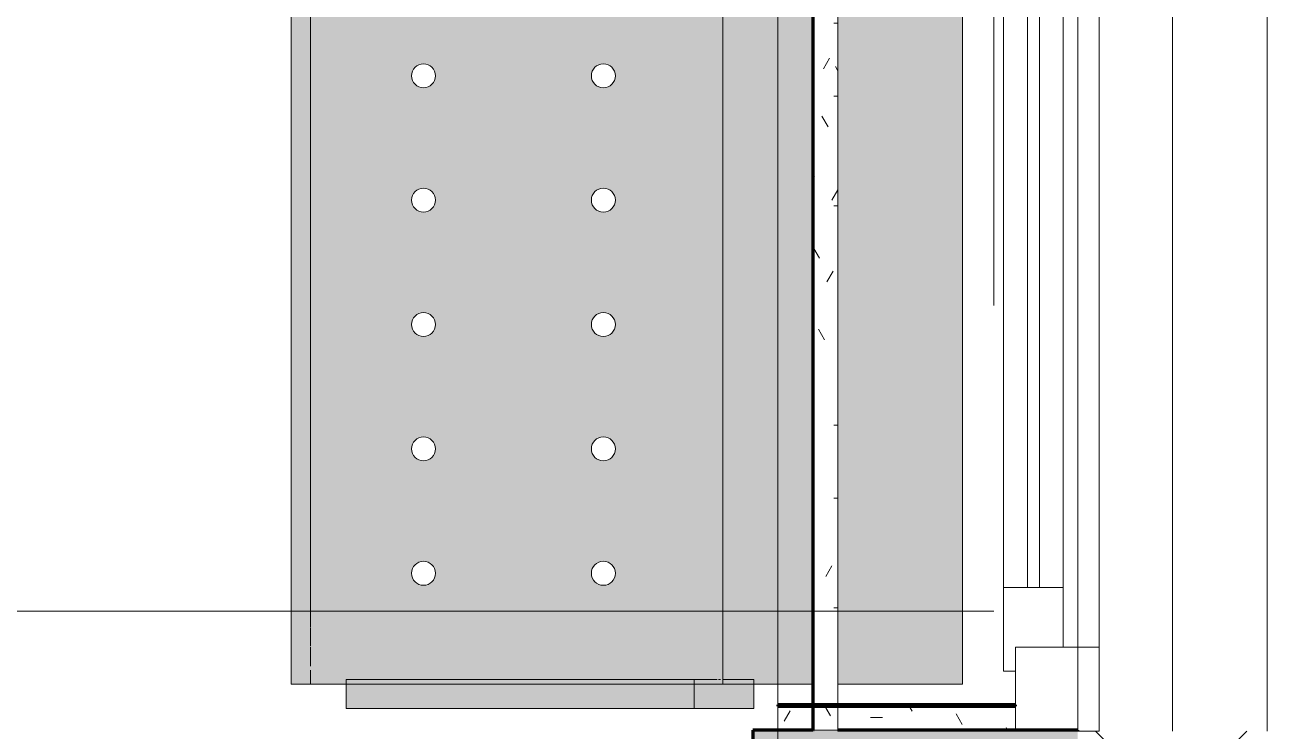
# Model space of a CAD drawing. Header units: millimetres. Extents: x 81469 to 279813, y -8553 to 29000.
# Drawn here: x 124202 to 125238, y 7700 to 8289 of the extents above; entities that cross this region are included whole.
import ezdxf

# ---------------------------------------------------------------- set-up
doc = ezdxf.new("R2010")
doc.units = ezdxf.units.MM
doc.linetypes.add('Осевая', pattern=[3175, 635, -476.25, 1587.5, -476.25])
for name, color, linetype, lineweight in [('A-GLAZ', 7, 'Continuous', 9), ('A-GLAZ-1', 7, 'Continuous', 13), ('A-WALL', 7, 'Continuous', 9), ('I-WALL', 7, 'Continuous', 9), ('Оси', 7, 'Continuous', 9), ('Оси-2', 7, 'Осевая', 9)]:
    doc.layers.add(name, color=color, linetype=linetype, lineweight=lineweight)
for name, color, linetype, lineweight, true_color in [('A-WALL-1', 7, 'Continuous', 9, 0xc0c0c0), ('A-WALL-2', 7, 'Continuous', 9, 0xff80c0), ('I-WALL-14', 7, 'Continuous', 80, 0xffd2ff), ('I-WALL-4', 7, 'Continuous', 9, 0xc0c0c0), ('I-WALL-5', 7, 'Continuous', 9, 0xcbc7bf), ('I-WALL-8', 7, 'Continuous', 80, 0xff80c0), ('S-WALL-ANLY', 7, 'Continuous', 13, 0x008040), ('Знаки-1', 9, 'Continuous', 9, 0x808080), ('Знаки-3', 7, 'Continuous', 9, 0xd1cabb), ('Знаки-5', 7, 'Continuous', 9, 0xc1bbaf), ('Знаки-6', 7, 'Continuous', 9, 0xaba79f), ('Знаки-7', 7, 'Continuous', 9, 0xccc5b7), ('Знаки-8', 7, 'Continuous', 9, 0xd4ccbd)]:
    doc.layers.add(name, color=color, linetype=linetype, lineweight=lineweight, true_color=true_color)
doc.layers.add('Знаки-4', color=7, linetype='Continuous', lineweight=9, transparency=0.5)
pattern_1 = [(0, (0, 0), (121.92, 30.48), [10.058, -81.382, 10.058, -81.382, -487.68]), (0, (0, 0), (121.92, 30.48), [-182.88, 10.058, -172.822, 10.058, -81.382, -213.36]), (0, (0, 0), (121.92, 30.48), [-457.2, 10.058, -50.902, 10.058, -142.342]), (120, (45.72, 15.24), (-87.356454, 90.345817), [10.058, -81.382, 10.058, -81.382, -487.68]), (120, (45.72, 15.24), (-87.356454, 90.345817), [-182.88, 10.058, -172.822, 10.058, -81.382, -213.36]), (120, (45.72, 15.24), (-87.356454, 90.345817), [-457.2, 10.058, -50.902, 10.058, -142.342]), (240, (60.96, 76.2), (-34.563546, -120.825817), [10.058, -81.382, 10.058, -81.382, -487.68]), (240, (60.96, 76.2), (-34.563546, -120.825817), [-182.88, 10.058, -172.822, 10.058, -81.382, -213.36]), (240, (60.96, 76.2), (-34.563546, -120.825817), [-457.2, 10.058, -50.902, 10.058, -142.342])]

# ---------------------------------------------------------------- blocks, each defined once
blk = doc.blocks.new('120_Окно_СКБ_1Ст - 120_Окно_СКБ_1Ст 1200х2500_h_ с форточкой 3-24161067-План отделки стен 3 этажа в осях 23-33')
at = {"layer": 'A-GLAZ'}
for p, q in [((600, -57), (-600, -57)), ((-480, -107), (480, -107)), ((480, -117), (-480, -117)), ((-580, -127), (-550, -127)), ((550, -127), (579, -127))]:
    blk.add_line(p, q, dxfattribs=at)
at = {"layer": 'A-GLAZ-1'}
for p, q in [((-600, -127), (-600, -57)), ((-600, -57), (-530, -57)), ((-530, -57), (-530, -127)), ((530, -127), (530, -57)), ((530, -57), (600, -57)), ((600, -57), (600, -127)), ((530, -87), (-530, -87)), ((-530, -87), (-530, -127)), ((-480, -137), (-480, -87)), ((480, -137), (480, -87)), ((530, -127), (530, -87)), ((-530, -127), (-600, -127)), ((-530, -127), (-550, -127)), ((-550, -127), (-550, -137)), ((600, -127), (530, -127)), ((550, -127), (530, -127)), ((550, -137), (550, -127)), ((-550, -137), (550, -137)), ((550, -137), (-550, -137))]:
    blk.add_line(p, q, dxfattribs=at)
blk = doc.blocks.new('Зашивка радиатора_ с перфорацией М7_1 - Зашивка радиатора_ с перфорацией М7_1-V81-План отделки стен 3 этажа в осях 23-33')
at = {"layer": 'Знаки-4'}
h = blk.add_hatch(color=256, dxfattribs=at)
h.paths.add_polyline_path([(1890, 255.4), (1890, 256), (749.1, 255.4), (749.1, 226.2), (729.1, 226.2), (729.1, 256), (-350.9, 255.4), (-350.9, 180), (1890, 180)])
h.paths.add_polyline_path([(1890, 276), (1890, 380), (749.1, 380), (749.1, 276), (1875, 276)])
h = blk.add_hatch(color=256, dxfattribs=at)
h.paths.add_polyline_path([(1890, 76.1), (1890, 180), (-350.9, 180), (-350.9, -179.9), (1890, -179.9)])
h.paths.add_polyline_path([(1807.5, 80.4), (1806.2, 75.4), (1802.5, 71.7), (1797.5, 70.4), (1792.5, 71.7), (1788.5, 76.1), (1787.5, 80.4), (1788.8, 85.4), (1792.5, 89), (1797.5, 90.4), (1802.5, 89), (1806.2, 85.4), (1807.2, 82.9)])
h.paths.add_polyline_path([(1807.5, -69.6), (1806.2, -74.6), (1802.5, -78.3), (1797.5, -79.6), (1792.5, -78.3), (1788.8, -74.6), (1787.5, -69.6), (1788.8, -64.6), (1792.5, -61), (1797.5, -59.6), (1802.5, -61), (1806.2, -64.6), (1807.2, -67.1)])
h.paths.add_polyline_path([(1703.7, -69.6), (1702.4, -74.6), (1698.7, -78.3), (1693.7, -79.6), (1688.7, -78.3), (1685.1, -74.6), (1683.7, -69.6), (1685.1, -64.6), (1688.7, -61), (1693.7, -59.6), (1698.7, -61), (1702.4, -64.6), (1703.4, -67.1)])
h.paths.add_polyline_path([(1703.7, 80.4), (1702.4, 75.4), (1698.7, 71.7), (1693.7, 70.4), (1688.7, 71.7), (1684.8, 76.1), (1683.7, 80.4), (1685.1, 85.4), (1688.7, 89), (1693.7, 90.4), (1698.7, 89), (1702.4, 85.4), (1703.4, 82.9)])
h.paths.add_polyline_path([(1600, 80.4), (1598.7, 75.4), (1595, 71.7), (1590, 70.4), (1585, 71.7), (1581, 76.1), (1580, 80.4), (1581.3, 85.4), (1585, 89), (1590, 90.4), (1595, 89), (1598.7, 85.4), (1599.7, 82.9)])
h.paths.add_polyline_path([(1600, -69.6), (1598.7, -74.6), (1595, -78.3), (1590, -79.6), (1585, -78.3), (1581.3, -74.6), (1580, -69.6), (1581.3, -64.6), (1585, -61), (1590, -59.6), (1595, -61), (1598.7, -64.6), (1599.7, -67.1)])
h.paths.add_polyline_path([(1496.2, -69.6), (1494.9, -74.6), (1491.2, -78.3), (1486.2, -79.6), (1481.2, -78.3), (1477.6, -74.6), (1476.2, -69.6), (1477.6, -64.6), (1481.2, -61), (1486.2, -59.6), (1491.2, -61), (1494.9, -64.6), (1495.9, -67.1)])
h.paths.add_polyline_path([(1496.2, 80.4), (1494.9, 75.4), (1491.2, 71.7), (1486.2, 70.4), (1481.2, 71.7), (1477.3, 76.1), (1476.2, 80.4), (1477.6, 85.4), (1481.2, 89), (1486.2, 90.4), (1491.2, 89), (1494.9, 85.4), (1495.9, 82.9)])
h.paths.add_polyline_path([(1392.5, 80.4), (1391.2, 75.4), (1387.5, 71.7), (1382.5, 70.4), (1377.5, 71.7), (1373.5, 76.1), (1372.5, 80.4), (1373.8, 85.4), (1377.5, 89), (1382.5, 90.4), (1387.5, 89), (1391.2, 85.4), (1392.2, 82.9)])
h.paths.add_polyline_path([(1392.5, -69.6), (1391.2, -74.6), (1387.5, -78.3), (1382.5, -79.6), (1377.5, -78.3), (1373.8, -74.6), (1372.5, -69.6), (1373.8, -64.6), (1377.5, -61), (1382.5, -59.6), (1387.5, -61), (1391.2, -64.6), (1392.2, -67.1)])
h.paths.add_polyline_path([(1288.7, -69.6), (1287.4, -74.6), (1283.7, -78.3), (1278.7, -79.6), (1273.7, -78.3), (1270.1, -74.6), (1268.7, -69.6), (1270.1, -64.6), (1273.7, -61), (1278.7, -59.6), (1283.7, -61), (1287.4, -64.6), (1288.4, -67.1)])
h.paths.add_polyline_path([(1288.7, 80.4), (1287.4, 75.4), (1283.7, 71.7), (1278.7, 70.4), (1273.7, 71.7), (1269.8, 76.1), (1268.7, 80.4), (1270.1, 85.4), (1273.7, 89), (1278.7, 90.4), (1283.7, 89), (1287.4, 85.4), (1288.4, 82.9)])
h.paths.add_polyline_path([(1185, -69.6), (1183.7, -74.6), (1180, -78.3), (1175, -79.6), (1170, -78.3), (1166.3, -74.6), (1165, -69.6), (1166.3, -64.6), (1170, -61), (1175, -59.6), (1180, -61), (1183.7, -64.6), (1184.7, -67.1)])
h.paths.add_polyline_path([(1185, 80.4), (1183.7, 75.4), (1180, 71.7), (1175, 70.4), (1170, 71.7), (1166, 76.1), (1165, 80.4), (1166.3, 85.4), (1170, 89), (1175, 90.4), (1180, 89), (1183.7, 85.4), (1184.7, 82.9)])
h.paths.add_polyline_path([(1081.2, 80.4), (1079.9, 75.4), (1076.2, 71.7), (1071.2, 70.4), (1066.2, 71.7), (1062.3, 76.1), (1061.2, 80.4), (1062.6, 85.4), (1066.2, 89), (1071.2, 90.4), (1076.2, 89), (1079.9, 85.4), (1080.9, 82.9)])
h.paths.add_polyline_path([(1081.2, -69.6), (1079.9, -74.6), (1076.2, -78.3), (1071.2, -79.6), (1066.2, -78.3), (1062.6, -74.6), (1061.2, -69.6), (1062.6, -64.6), (1066.2, -61), (1071.2, -59.6), (1076.2, -61), (1079.9, -64.6), (1080.9, -67.1)])
h.paths.add_polyline_path([(977.5, 80.4), (976.1, 75.2), (972.5, 71.7), (967.5, 70.4), (962.5, 71.7), (958.5, 76.1), (957.5, 80.4), (958.8, 85.4), (962.5, 89), (967.5, 90.4), (972.5, 89), (976.2, 85.4), (977.2, 82.9)])
h.paths.add_polyline_path([(977.5, -69.6), (976.1, -74.8), (972.5, -78.3), (967.5, -79.6), (962.5, -78.3), (958.8, -74.6), (957.5, -69.6), (958.8, -64.6), (962.5, -61), (967.5, -59.6), (972.5, -61), (976.2, -64.6), (977.2, -67.1)])
h.paths.add_polyline_path([(873.7, -69.6), (872.4, -74.6), (868.7, -78.3), (863.7, -79.6), (858.7, -78.3), (855.1, -74.6), (853.7, -69.6), (855.1, -64.6), (858.7, -61), (863.7, -59.6), (868.7, -61), (872.4, -64.6), (873.4, -67.1)])
h.paths.add_polyline_path([(873.7, 80.4), (872.4, 75.4), (868.7, 71.7), (863.7, 70.4), (858.7, 71.7), (854.8, 76.1), (853.7, 80.4), (855.1, 85.4), (858.7, 89), (863.7, 90.4), (868.7, 89), (872.4, 85.4), (873.4, 82.9)])
h.paths.add_polyline_path([(770, 80.4), (768.7, 75.4), (765, 71.7), (760, 70.4), (755, 71.7), (751, 76.1), (750, 80.4), (751.3, 85.4), (755, 89), (760, 90.4), (765, 89), (768.7, 85.4), (769.7, 82.9)])
h.paths.add_polyline_path([(770, -69.6), (768.7, -74.6), (765, -78.3), (760, -79.6), (755, -78.3), (751.3, -74.6), (750, -69.6), (751.3, -64.6), (755, -61), (760, -59.6), (765, -61), (768.7, -64.6), (769.7, -67.1)])
h.paths.add_polyline_path([(666.2, -69.6), (664.9, -74.6), (661.2, -78.3), (656.2, -79.6), (651.2, -78.3), (647.6, -74.6), (646.2, -69.6), (647.6, -64.6), (651.2, -61), (656.2, -59.6), (661.2, -61), (664.9, -64.6), (665.9, -67.1)])
h.paths.add_polyline_path([(666.2, 80.4), (664.9, 75.4), (661.2, 71.7), (656.2, 70.4), (651.2, 71.7), (647.3, 76.1), (646.2, 80.4), (647.6, 85.4), (651.2, 89), (656.2, 90.4), (661.2, 89), (664.9, 85.4), (665.9, 82.9)])
h.paths.add_polyline_path([(562.5, -69.6), (561.2, -74.6), (557.5, -78.3), (552.5, -79.6), (547.5, -78.3), (543.8, -74.6), (542.5, -69.6), (543.8, -64.6), (547.5, -61), (552.5, -59.6), (557.5, -61), (561.2, -64.6), (562.2, -67.1)])
h.paths.add_polyline_path([(562.5, 80.4), (561.2, 75.4), (557.5, 71.7), (552.5, 70.4), (547.5, 71.7), (543.5, 76.1), (542.5, 80.4), (543.8, 85.4), (547.5, 89), (552.5, 90.4), (557.5, 89), (561.2, 85.4), (562.2, 82.9)])
h.paths.add_polyline_path([(458.7, -69.6), (457.4, -74.6), (453.7, -78.3), (448.7, -79.6), (443.7, -78.3), (440.1, -74.6), (438.7, -69.6), (440.1, -64.6), (443.7, -61), (448.7, -59.6), (453.7, -61), (457.4, -64.6), (458.4, -67.1)])
h.paths.add_polyline_path([(458.7, 80.4), (457.4, 75.4), (453.7, 71.7), (448.7, 70.4), (443.7, 71.7), (439.8, 76.1), (438.7, 80.4), (440.1, 85.4), (443.7, 89), (448.7, 90.4), (453.7, 89), (457.4, 85.4), (458.4, 82.9)])
h.paths.add_polyline_path([(355, -69.6), (353.7, -74.6), (350, -78.3), (345, -79.6), (340, -78.3), (336.3, -74.6), (335, -69.6), (336.3, -64.6), (340, -61), (345, -59.6), (350, -61), (353.7, -64.6), (354.7, -67.1)])
h.paths.add_polyline_path([(355, 80.4), (353.7, 75.4), (350, 71.7), (345, 70.4), (340, 71.7), (336, 76.1), (335, 80.4), (336.3, 85.4), (340, 89), (345, 90.4), (350, 89), (353.7, 85.4), (354.7, 82.9)])
h.paths.add_polyline_path([(251.2, -69.6), (249.9, -74.6), (246.2, -78.3), (241.2, -79.6), (236.2, -78.3), (232.6, -74.6), (231.2, -69.6), (232.6, -64.6), (236.2, -61), (241.2, -59.6), (246.2, -61), (249.9, -64.6), (250.9, -67.1)])
h.paths.add_polyline_path([(251.2, 80.4), (249.9, 75.4), (246.2, 71.7), (241.2, 70.4), (236.2, 71.7), (232.3, 76.1), (231.2, 80.4), (232.6, 85.4), (236.2, 89), (241.2, 90.4), (246.2, 89), (249.9, 85.4), (250.9, 82.9)])
h.paths.add_polyline_path([(147.5, -69.6), (146.2, -74.6), (142.5, -78.3), (137.5, -79.6), (132.5, -78.3), (128.8, -74.6), (127.5, -69.6), (128.8, -64.6), (132.5, -61), (137.5, -59.6), (142.5, -61), (146.2, -64.6), (147.2, -67.1)])
h.paths.add_polyline_path([(147.5, 80.4), (146.2, 75.4), (142.5, 71.7), (137.5, 70.4), (132.5, 71.7), (128.5, 76.1), (127.5, 80.4), (128.8, 85.4), (132.5, 89), (137.5, 90.4), (142.5, 89), (146.2, 85.4), (147.2, 82.9)])
h.paths.add_polyline_path([(43.7, -69.6), (42.4, -74.6), (38.7, -78.3), (33.7, -79.6), (28.7, -78.3), (25.1, -74.6), (23.7, -69.6), (25.1, -64.6), (28.7, -61), (33.7, -59.6), (38.7, -61), (42.4, -64.6), (43.4, -67.1)])
h.paths.add_polyline_path([(43.7, 80.4), (42.4, 75.4), (38.7, 71.7), (33.7, 70.4), (28.7, 71.7), (24.8, 76.1), (23.7, 80.4), (25.1, 85.4), (28.7, 89), (33.7, 90.4), (38.7, 89), (42.4, 85.4), (43.4, 82.9)])
h.paths.add_polyline_path([(-60, -69.6), (-61.3, -74.6), (-65, -78.3), (-70, -79.6), (-75, -78.3), (-78.7, -74.6), (-80, -69.6), (-78.7, -64.6), (-75, -61), (-70, -59.6), (-65, -61), (-61.3, -64.6), (-60.3, -67.1)])
h.paths.add_polyline_path([(-60, 80.4), (-61.3, 75.4), (-65, 71.7), (-70, 70.4), (-75, 71.7), (-79, 76.1), (-80, 80.4), (-78.7, 85.4), (-75, 89), (-70, 90.4), (-65, 89), (-61.3, 85.4), (-60.3, 82.9)])
h.paths.add_polyline_path([(-163.8, 80.4), (-165.1, 75.4), (-168.8, 71.7), (-173.8, 70.4), (-178.8, 71.7), (-182.7, 76.1), (-183.8, 80.4), (-182.4, 85.4), (-178.8, 89), (-173.8, 90.4), (-168.8, 89), (-165.1, 85.4), (-164.1, 82.9)])
h.paths.add_polyline_path([(-163.8, -69.6), (-165.1, -74.6), (-168.8, -78.3), (-173.8, -79.6), (-178.8, -78.3), (-182.4, -74.6), (-183.8, -69.6), (-182.4, -64.6), (-178.8, -61), (-173.8, -59.6), (-168.8, -61), (-165.1, -64.6), (-164.1, -67.1)])
h.paths.add_polyline_path([(-267.5, 80.4), (-268.8, 75.4), (-272.5, 71.7), (-277.5, 70.4), (-282.5, 71.7), (-286.5, 76.1), (-287.5, 80.4), (-286.2, 85.4), (-282.5, 89), (-277.5, 90.4), (-272.5, 89), (-268.8, 85.4), (-267.8, 82.9)])
h.paths.add_polyline_path([(-267.5, -69.6), (-268.8, -74.6), (-272.5, -78.3), (-277.5, -79.6), (-282.5, -78.3), (-286.2, -74.6), (-287.5, -69.6), (-286.2, -64.6), (-282.5, -61), (-277.5, -59.6), (-272.5, -61), (-268.8, -64.6), (-267.8, -67.1)])
for points in [[(1890, -179.9), (1890, -163.9), (-350.9, -163.9), (-350.9, -179.9), (1875, -179.9)], [(1380, -179.9), (1379.3, -163.9), (1340, -163.9), (1340.7, -179.9), (1379.3, -179.9)], [(1370, -179.9), (1369.7, -163.9), (1350, -163.9), (1350.3, -179.9), (1369.7, -179.9)], [(1370, -163.9), (1350, -163.9), (1350.3, -179.9), (1370, -179.9)], [(1480, -179.9), (1479.3, -163.9), (1440, -163.9), (1440.7, -179.9), (1479.3, -179.9)], [(1470, -163.9), (1450, -163.9), (1450.3, -179.9), (1470, -179.9)], [(1580, -163.9), (1540, -163.9), (1540.7, -179.9), (1580, -179.9)], [(1570, -179.9), (1569.7, -163.9), (1550, -163.9), (1550.3, -179.9), (1569.7, -179.9)], [(1680, -163.9), (1640, -163.9), (1640.7, -179.9), (1680, -179.9)], [(1670, -163.9), (1650, -163.9), (1650.3, -179.9), (1670, -179.9)], [(1670, -179.9), (1669.7, -163.9), (1650, -163.9), (1650.3, -179.9), (1669.7, -179.9)], [(1780, -168), (1779.3, -163.9), (1740, -163.9), (1740.7, -179.9), (1780, -179.9), (1780, -169.2)], [(1770, -163.9), (1750, -164.7), (1750.3, -179.9), (1770, -179.9), (1770, -165.2)]]:
    blk.add_hatch(color=256, dxfattribs=at).paths.add_polyline_path(points)
at = {"layer": 'Знаки-1'}
for p, q in [((1890, 380), (749.1, 380)), ((1890, 276), (1890, 380)), ((1890, 180), (1890, 255.4)), ((-350.9, 180), (1890, 180)), ((1890, 180), (-350.9, 180)), ((1890, -179.9), (1890, 180)), ((-350.9, -179.9), (1890, -179.9))]:
    blk.add_line(p, q, dxfattribs=at)
for centre, start, end in [((1382.5, 80.4), 0, 180), ((1486.2, 80.4), 0, 180), ((1590, 80.4), 0, 180), ((1693.7, 80.4), 0, 180), ((1797.5, 80.4), 0, 180), ((1382.5, 80.4), 180, 0), ((1486.2, 80.4), 180, 360), ((1590, 80.4), 180, 0), ((1693.7, 80.4), 180, 360), ((1797.5, 80.4), 180, 0), ((1382.5, -69.6), 0, 180), ((1486.2, -69.6), 0, 180), ((1590, -69.6), 0, 180), ((1693.7, -69.6), 0, 180), ((1797.5, -69.6), 0, 180), ((1382.5, -69.6), 180, 0), ((1486.2, -69.6), 180, 0), ((1590, -69.6), 180, 0), ((1693.7, -69.6), 180, 0), ((1797.5, -69.6), 180, 0)]:
    blk.add_arc(centre, 10, start, end, dxfattribs=at)
at = {"layer": 'Знаки-3'}
for p, q in [((1351.3, -163.9), (1354.8, -163.9)), ((1354.8, -163.9), (1351.3, -163.9)), ((1355, -163.9), (1365, -163.9)), ((1360, -163.9), (1355, -163.9)), ((1365, -163.9), (1360, -163.9)), ((1365.2, -163.9), (1368.7, -163.9)), ((1368.7, -163.9), (1365.2, -163.9)), ((1454.8, -163.9), (1451.3, -163.9)), ((1465, -163.9), (1455, -163.9)), ((1468.7, -163.9), (1465.2, -163.9)), ((1554.8, -163.9), (1551.3, -163.9)), ((1565, -163.9), (1555, -163.9)), ((1568.7, -163.9), (1565.2, -163.9)), ((1651.3, -163.9), (1654.8, -163.9)), ((1654.8, -163.9), (1651.3, -163.9)), ((1655, -163.9), (1665, -163.9)), ((1665, -163.9), (1655, -163.9)), ((1665.2, -163.9), (1668.7, -163.9)), ((1668.7, -163.9), (1665.2, -163.9)), ((1754.8, -163.9), (1751.3, -163.9)), ((1759.4, -163.9), (1755, -163.9)), ((1765, -163.9), (1760, -163.9)), ((1768.7, -163.9), (1765.2, -163.9)), ((1351.3, -179.9), (1354.8, -179.9)), ((1354.8, -179.9), (1351.3, -179.9)), ((1355, -179.9), (1365, -179.9)), ((1360, -179.9), (1355, -179.9)), ((1365, -179.9), (1360, -179.9)), ((1365.2, -179.9), (1368.7, -179.9)), ((1368.7, -179.9), (1365.2, -179.9)), ((1451.3, -179.9), (1454.8, -179.9)), ((1455, -179.9), (1465, -179.9)), ((1465.2, -179.9), (1468.7, -179.9)), ((1551.3, -179.9), (1554.8, -179.9)), ((1555, -179.9), (1565, -179.9)), ((1565.2, -179.9), (1568.7, -179.9)), ((1651.3, -179.9), (1654.8, -179.9)), ((1654.8, -179.9), (1651.3, -179.9)), ((1655, -179.9), (1665, -179.9)), ((1665, -179.9), (1655, -179.9)), ((1665.2, -179.9), (1668.7, -179.9)), ((1668.7, -179.9), (1665.2, -179.9)), ((1751.3, -179.9), (1754.8, -179.9)), ((1755, -179.9), (1765, -179.9)), ((1765.2, -179.9), (1768.7, -179.9))]:
    blk.add_line(p, q, dxfattribs=at)
at = {"layer": 'Знаки-5'}
for p, q in [((1890, 180), (-350.9, 180)), ((-350.9, 180), (1890, 180)), ((1340, -163.9), (1280, -163.9)), ((1340, -163.9), (1340.7, -163.9)), ((1350, -163.9), (1340, -163.9)), ((1340.7, -163.9), (1350, -163.9)), ((1350, -163.9), (1352.9, -163.9)), ((1355, -163.9), (1350, -163.9)), ((1352.9, -163.9), (1370, -163.9)), ((1362.6, -163.9), (1355, -163.9)), ((1367.1, -163.9), (1362.6, -163.9)), ((1369.7, -163.9), (1367.1, -163.9)), ((1370, -163.9), (1369.7, -163.9)), ((1370, -163.9), (1377.3, -163.9)), ((1380, -163.9), (1370, -163.9)), ((1377.3, -163.9), (1380, -163.9)), ((1440, -163.9), (1380, -163.9)), ((1440, -163.9), (1480, -163.9)), ((1442.7, -163.9), (1440, -163.9)), ((1460, -163.9), (1442.7, -163.9)), ((1477.3, -163.9), (1460, -163.9)), ((1480, -163.9), (1477.3, -163.9)), ((1540, -163.9), (1480, -163.9)), ((1540, -163.9), (1550, -163.9)), ((1550, -163.9), (1540, -163.9)), ((1550, -163.9), (1557.4, -163.9)), ((1569.7, -163.9), (1550, -163.9)), ((1557.4, -163.9), (1567.1, -163.9)), ((1567.1, -163.9), (1570, -163.9)), ((1570, -163.9), (1569.7, -163.9)), ((1570, -163.9), (1580, -163.9)), ((1580, -163.9), (1570, -163.9)), ((1640, -163.9), (1580, -163.9)), ((1640, -163.9), (1650, -163.9)), ((1640.7, -163.9), (1640, -163.9)), ((1650, -163.9), (1640.7, -163.9)), ((1650, -163.9), (1670, -163.9)), ((1652.9, -163.9), (1650, -163.9)), ((1655, -163.9), (1652.9, -163.9)), ((1657.4, -163.9), (1655, -163.9)), ((1662.6, -163.9), (1657.4, -163.9)), ((1669.7, -163.9), (1662.6, -163.9)), ((1670, -163.9), (1669.7, -163.9)), ((1670, -163.9), (1680, -163.9)), ((1680, -163.9), (1670, -163.9)), ((1740, -163.9), (1680, -163.9)), ((1740, -163.9), (1742.7, -163.9)), ((1742.7, -163.9), (1740, -163.9)), ((1742.8, -163.9), (1745.9, -163.9)), ((1759.4, -163.9), (1742.8, -163.9)), ((1745.9, -163.9), (1759.4, -163.9)), ((1760, -163.9), (1765.2, -163.9)), ((1780, -163.9), (1760, -163.9)), ((1765.2, -163.9), (1780, -163.9)), ((1842.1, -163.9), (1780, -163.9)), ((1858.4, -163.9), (1842.7, -163.9)), ((1874.9, -163.9), (1859.2, -163.9)), ((1890, -163.9), (1878.3, -163.9)), ((1890, -163.9), (1890, -179.9)), ((1280, -179.9), (1340, -179.9)), ((1340, -179.9), (1350, -179.9)), ((1350, -179.9), (1340, -179.9)), ((1350, -179.9), (1368.7, -179.9)), ((1360, -179.9), (1350, -179.9)), ((1368.7, -179.9), (1360, -179.9)), ((1368.7, -179.9), (1370, -179.9)), ((1370, -179.9), (1368.7, -179.9)), ((1370, -179.9), (1380, -179.9)), ((1380, -179.9), (1370, -179.9)), ((1380, -179.9), (1440, -179.9)), ((1440, -179.9), (1442.7, -179.9)), ((1445.9, -179.9), (1440, -179.9)), ((1442.7, -179.9), (1460, -179.9)), ((1480, -179.9), (1445.9, -179.9)), ((1460, -179.9), (1477.3, -179.9)), ((1477.3, -179.9), (1480, -179.9)), ((1480, -179.9), (1540, -179.9)), ((1540, -179.9), (1542.7, -179.9)), ((1550, -179.9), (1540, -179.9)), ((1542.7, -179.9), (1550, -179.9)), ((1550, -179.9), (1550.3, -179.9)), ((1551.3, -179.9), (1550, -179.9)), ((1550.3, -179.9), (1560, -179.9)), ((1562.6, -179.9), (1551.3, -179.9)), ((1560, -179.9), (1569.7, -179.9)), ((1570, -179.9), (1562.6, -179.9)), ((1569.7, -179.9), (1570, -179.9)), ((1570, -179.9), (1579.3, -179.9)), ((1580, -179.9), (1570, -179.9)), ((1579.3, -179.9), (1580, -179.9)), ((1580, -179.9), (1640, -179.9)), ((1640, -179.9), (1650, -179.9)), ((1640.7, -179.9), (1640, -179.9)), ((1650, -179.9), (1640.7, -179.9)), ((1650, -179.9), (1652.9, -179.9)), ((1650.3, -179.9), (1650, -179.9)), ((1660, -179.9), (1650.3, -179.9)), ((1652.9, -179.9), (1665, -179.9)), ((1669.7, -179.9), (1660, -179.9)), ((1665, -179.9), (1670, -179.9)), ((1670, -179.9), (1669.7, -179.9)), ((1670, -179.9), (1680, -179.9)), ((1679.3, -179.9), (1670, -179.9)), ((1680, -179.9), (1679.3, -179.9)), ((1680, -179.9), (1740, -179.9)), ((1740, -179.9), (1750, -179.9)), ((1754.8, -179.9), (1740, -179.9)), ((1750, -179.9), (1774.1, -179.9)), ((1777.3, -179.9), (1754.8, -179.9)), ((1774.1, -179.9), (1780, -179.9)), ((1780, -179.9), (1777.3, -179.9)), ((1780, -179.9), (1890, -179.9))]:
    blk.add_line(p, q, dxfattribs=at)
at = {"layer": 'Знаки-6'}
for p, q in [((749.1, 380), (1890, 380)), ((1890, 380), (1890, 276)), ((1890, 255.4), (1890, 180)), ((1890, 180), (1890, -179.9)), ((-322.1, -163.9), (1842.1, -163.9)), ((1842.7, -163.9), (1858.4, -163.9)), ((1859.2, -163.9), (1874.9, -163.9)), ((1878.3, -163.9), (1890, -163.9)), ((1890, -179.9), (1890, -163.9)), ((1890, -179.9), (-350.9, -179.9)), ((1890, -179.9), (-350.9, -179.9))]:
    blk.add_line(p, q, dxfattribs=at)
for centre, start, end in [((1382.5, 80.4), 0, 180), ((1486.2, 80.4), 0, 180), ((1590, 80.4), 0, 180), ((1693.7, 80.4), 0, 180), ((1797.5, 80.4), 0, 180), ((1382.5, 80.4), 180, 360), ((1486.2, 80.4), 180, 360), ((1590, 80.4), 180, 360), ((1693.7, 80.4), 180, 360), ((1797.5, 80.4), 180, 360), ((1382.5, -69.6), 0, 180), ((1486.2, -69.6), 0, 180), ((1590, -69.6), 0, 180), ((1693.7, -69.6), 0, 180), ((1797.5, -69.6), 0, 180), ((1382.5, -69.6), 180, 360), ((1486.2, -69.6), 180, 360), ((1590, -69.6), 180, 360), ((1693.7, -69.6), 180, 360), ((1797.5, -69.6), 180, 360)]:
    blk.add_arc(centre, 10, start, end, dxfattribs=at)
at = {"layer": 'Знаки-7'}
for p, q in [((1350, -163.9), (1340.7, -163.9)), ((1350, -163.9), (1365, -163.9)), ((1365, -163.9), (1350, -163.9)), ((1365, -163.9), (1370, -163.9)), ((1370, -163.9), (1365, -163.9)), ((1379.3, -163.9), (1370, -163.9)), ((1450, -163.9), (1440.7, -163.9)), ((1450, -163.9), (1450.3, -163.9)), ((1452.9, -163.9), (1450, -163.9)), ((1450.3, -163.9), (1451.3, -163.9)), ((1451.3, -163.9), (1452.9, -163.9)), ((1452.9, -163.9), (1454.8, -163.9)), ((1454.8, -163.9), (1452.9, -163.9)), ((1455, -163.9), (1465, -163.9)), ((1465, -163.9), (1455, -163.9)), ((1465.2, -163.9), (1468.7, -163.9)), ((1470, -163.9), (1465.2, -163.9)), ((1468.7, -163.9), (1470, -163.9)), ((1479.3, -163.9), (1470, -163.9)), ((1550, -163.9), (1540.7, -163.9)), ((1551.3, -163.9), (1554.8, -163.9)), ((1554.8, -163.9), (1551.3, -163.9)), ((1555, -163.9), (1565, -163.9)), ((1565, -163.9), (1555, -163.9)), ((1565.2, -163.9), (1568.7, -163.9)), ((1568.7, -163.9), (1565.2, -163.9)), ((1579.3, -163.9), (1570, -163.9)), ((1650, -163.9), (1640.7, -163.9)), ((1650, -163.9), (1652.9, -163.9)), ((1652.9, -163.9), (1650, -163.9)), ((1652.9, -163.9), (1655, -163.9)), ((1655, -163.9), (1652.9, -163.9)), ((1655, -163.9), (1660, -163.9)), ((1662.6, -163.9), (1655, -163.9)), ((1660, -163.9), (1668.7, -163.9)), ((1668.7, -163.9), (1662.6, -163.9)), ((1668.7, -163.9), (1669.7, -163.9)), ((1670, -163.9), (1668.7, -163.9)), ((1669.7, -163.9), (1670, -163.9)), ((1679.3, -163.9), (1670, -163.9)), ((1742.7, -163.9), (1740.7, -163.9)), ((1745.9, -163.9), (1742.8, -163.9)), ((1750, -163.9), (1746.6, -163.9)), ((1750, -163.9), (1752.9, -163.9)), ((1754.8, -163.9), (1750, -163.9)), ((1752.9, -163.9), (1754.8, -163.9)), ((1755, -163.9), (1759.4, -163.9)), ((1757.4, -163.9), (1755, -163.9)), ((1759.4, -163.9), (1757.4, -163.9)), ((1760, -163.9), (1762.6, -163.9)), ((1765, -163.9), (1760, -163.9)), ((1762.6, -163.9), (1765, -163.9)), ((1765.2, -163.9), (1769.7, -163.9)), ((1769.7, -163.9), (1765.2, -163.9)), ((1769.7, -163.9), (1770, -163.9)), ((1770, -163.9), (1769.7, -163.9)), ((1779.3, -163.9), (1770, -163.9)), ((1340.7, -179.9), (1350, -179.9)), ((1350, -179.9), (1370, -179.9)), ((1370, -179.9), (1350, -179.9)), ((1370, -179.9), (1379.3, -179.9)), ((1440.7, -179.9), (1450, -179.9)), ((1450, -179.9), (1454.8, -179.9)), ((1454.8, -179.9), (1450, -179.9)), ((1455, -179.9), (1465, -179.9)), ((1465, -179.9), (1455, -179.9)), ((1465.2, -179.9), (1470, -179.9)), ((1470, -179.9), (1465.2, -179.9)), ((1470, -179.9), (1479.3, -179.9)), ((1540.7, -179.9), (1550, -179.9)), ((1551.3, -179.9), (1554.8, -179.9)), ((1554.8, -179.9), (1551.3, -179.9)), ((1555, -179.9), (1565, -179.9)), ((1565, -179.9), (1555, -179.9)), ((1565.2, -179.9), (1568.7, -179.9)), ((1568.7, -179.9), (1565.2, -179.9)), ((1570, -179.9), (1579.3, -179.9)), ((1640.7, -179.9), (1650, -179.9)), ((1650, -179.9), (1651.3, -179.9)), ((1651.3, -179.9), (1650, -179.9)), ((1651.3, -179.9), (1668.7, -179.9)), ((1660, -179.9), (1651.3, -179.9)), ((1670, -179.9), (1660, -179.9)), ((1668.7, -179.9), (1670, -179.9)), ((1670, -179.9), (1679.3, -179.9)), ((1740.7, -179.9), (1745.9, -179.9)), ((1746.6, -179.9), (1750, -179.9)), ((1750, -179.9), (1754.8, -179.9)), ((1750.3, -179.9), (1750, -179.9)), ((1754.8, -179.9), (1750.3, -179.9)), ((1755, -179.9), (1762.6, -179.9)), ((1757.4, -179.9), (1755, -179.9)), ((1765, -179.9), (1757.4, -179.9)), ((1762.6, -179.9), (1765, -179.9)), ((1765.2, -179.9), (1769.7, -179.9)), ((1770, -179.9), (1765.2, -179.9)), ((1769.7, -179.9), (1770, -179.9)), ((1770, -179.9), (1779.3, -179.9))]:
    blk.add_line(p, q, dxfattribs=at)
at = {"layer": 'Знаки-8'}
for p, q in [((1354.8, -163.9), (1351.3, -163.9)), ((1365, -163.9), (1355, -163.9)), ((1368.7, -163.9), (1365.2, -163.9)), ((1654.8, -163.9), (1651.3, -163.9)), ((1665, -163.9), (1655, -163.9)), ((1668.7, -163.9), (1665.2, -163.9)), ((1351.3, -179.9), (1354.8, -179.9)), ((1355, -179.9), (1365, -179.9)), ((1365.2, -179.9), (1368.7, -179.9)), ((1651.3, -179.9), (1654.8, -179.9)), ((1655, -179.9), (1665, -179.9)), ((1665.2, -179.9), (1668.7, -179.9))]:
    blk.add_line(p, q, dxfattribs=at)
blk = doc.blocks.new('Зашивка_ торцевая панель - Зашивка_ торцевая панель Т2-V82-План отделки стен 3 этажа в осях 23-33')
at = {"layer": 'Знаки-4'}
blk.add_hatch(color=256, dxfattribs=at).paths.add_polyline_path([(-430, 113.1), (-430, -160), (-406, -160), (-406, 180), (-430, 180), (-430, 115.6)])
at = {"layer": 'Знаки-1'}
for p, q in [((-430, -160), (-430, 180)), ((-430, 180), (-409.9, 180)), ((-430, -160), (-409.9, -160))]:
    blk.add_line(p, q, dxfattribs=at)
at = {"layer": 'Знаки-5'}
for p, q in [((-409.9, 180), (-406, 180)), ((-406, -110), (-406, 180)), ((-406, -110), (-409.9, -110)), ((-409.9, -110), (-406, -110)), ((-406, -129.2), (-406, -110)), ((-406, -132.2), (-406, -130.3)), ((-406, -160), (-406, -134)), ((-409.9, -160), (-406, -160))]:
    blk.add_line(p, q, dxfattribs=at)
at = {"layer": 'Знаки-6'}
for p, q in [((-430, 180), (-430, -110)), ((-430, 180), (-409.9, 180)), ((-409.9, 180), (-406, 180)), ((-406, 180), (-406, -129.2)), ((-430, -110), (-430, -160)), ((-409.9, -110), (-430, -110)), ((-430, -110), (-409.9, -110)), ((-406, -130.3), (-406, -132.2)), ((-406, -134), (-406, -160)), ((-430, -160), (-409.9, -160)), ((-409.9, -160), (-406, -160))]:
    blk.add_line(p, q, dxfattribs=at)

msp = doc.modelspace()

# ---------------------------------------------------------------- hatches: boundary and pattern name
at = {"layer": 'A-WALL'}
h = msp.add_hatch(dxfattribs=at)
h.set_pattern_fill('FP_2', color=256, style=0, pattern_type=2)
h.set_pattern_definition([(45, (0, 0), (-70.71068, 70.71068), []), (135, (0, 0), (-70.71068, -70.71068), [])])
h.paths.add_polyline_path([(125080, -250), (125230, -250), (125230, 7700), (125080, 7700), (125080, -100)])
h.paths.add_polyline_path([(125230, 8900), (125230, 10820), (125080, 10820), (125080, 8900)])
h.paths.add_polyline_path([(125230, 13120), (125230, 21400), (125080, 21400), (125080, 13120)])
h = msp.add_hatch(dxfattribs=at)
h.set_pattern_fill('FP_3', color=256, style=0, pattern_type=2)
h.set_pattern_definition([(135, (0, 0), (-35.35534, -35.35534), [])])
h.paths.add_polyline_path([(125080, 7700), (125080, 7701), (125038.8, 7700)])
h.paths.add_polyline_path([(125080, 8900), (125080, 10360), (124880, 10360), (124880, 8900), (125038.8, 8900)])
at = {"layer": 'I-WALL'}
h = msp.add_hatch(dxfattribs=at)
h.set_pattern_fill('FP_35', color=256, style=0, pattern_type=2)
h.set_pattern_definition(pattern_1)
h.paths.add_polyline_path([(124880, 7700), (124880, 10360), (124860, 10360), (124860, 7700)])
h = msp.add_hatch(dxfattribs=at)
h.set_pattern_fill('FP_35', color=256, style=0, pattern_type=2)
h.set_pattern_definition(pattern_1)
h.paths.add_polyline_path([(124830, 7701), (125028, 7701), (125028, 7721), (124830, 7721)])
h = msp.add_hatch(dxfattribs=at)
h.set_pattern_fill('FP_35', color=256, style=0, pattern_type=2)
h.set_pattern_definition(pattern_1)
h.paths.add_polyline_path([(124830, 160), (124830, 7701), (124810, 7700), (124810, 160)])
h = msp.add_hatch(dxfattribs=at)
h.set_pattern_fill('FP_1', color=256, style=0, pattern_type=2)
h.set_pattern_definition([(45, (0, 0), (-57.024626, 57.024626), []), (45, (57.025, 0), (-57.024626, 57.024626), [100.806, -20.161, 3.353, -16.808])])
h.paths.add_polyline_path([(124830, -100), (125080, -100), (125080, 7701), (124830, 7700), (124830, 150)])

# ---------------------------------------------------------------- linework, layer by layer
at = {"layer": 'A-WALL'}
for p, q in [((125080, 10820), (125080, 7701)), ((124810, 7701), (124810, 7700)), ((124830, 7701), (124830, 7688)), ((124860, 7701), (124860, 7700)), ((124880, 7701), (124880, 7700))]:
    msp.add_line(p, q, dxfattribs=at)
at = {"layer": 'A-WALL-1'}
msp.add_line((125238, 7700), (125238, 21558), dxfattribs=at)
at = {"layer": 'A-WALL-2'}
msp.add_line((124860, 7701), (124860, 10360), dxfattribs=at)
at = {"layer": 'I-WALL-14'}
for p, q in [((125028, 7722), (124830, 7722)), ((124830, 7722), (124830, 7721)), ((124830, 7721), (125028, 7721)), ((125028, 7721), (125028, 7722))]:
    msp.add_line(p, q, dxfattribs=at)
at = {"layer": 'I-WALL-4'}
for p, q in [((124880, 7701), (124880, 10360)), ((125080, 8900), (125080, 7701)), ((124830, 7721), (124830, 7701)), ((125028, 7721), (125028, 7721)), ((125028, 7701), (125028, 7721)), ((124859, 7701), (124880, 7701))]:
    msp.add_line(p, q, dxfattribs=at)
at = {"layer": 'I-WALL-5'}
msp.add_line((124830, 7721), (124830, 9980), dxfattribs=at)
at = {"layer": 'I-WALL-8'}
for p, q in [((124859, 10359), (124859, 7701)), ((124809, 7701), (124809, 171)), ((124859, 7701), (124809, 7701)), ((125080, 7701), (124880, 7701)), ((125080, 7700), (125080, 7701))]:
    msp.add_line(p, q, dxfattribs=at)
at = {"layer": 'S-WALL-ANLY'}
msp.add_line((125159, 8900), (125159, 7700), dxfattribs=at)
at = {"layer": 'Оси'}
msp.add_line((122510, 7800), (125010, 7800), dxfattribs=at)
at = {"layer": 'Оси-2'}
msp.add_line((125010, 593.7), (125010, 19415.1), dxfattribs=at)

# ---------------------------------------------------------------- block references
at = {"layer": 'A-GLAZ', "rotation": 269.9999999999999}
msp.add_blockref('120_Окно_СКБ_1Ст - 120_Окно_СКБ_1Ст 1200х2500_h_ с форточкой 3-24161067-План отделки стен 3 этажа в осях 23-33', (125155, 8300), dxfattribs=at)
at = {"layer": 'Знаки-5', "rotation": 270.0000000000002}
msp.add_blockref('Зашивка радиатора_ с перфорацией М7_1 - Зашивка радиатора_ с перфорацией М7_1-V81-План отделки стен 3 этажа в осях 23-33', (124604, 9629.2), dxfattribs=at)
at = {"layer": 'Знаки-6', "rotation": 89.9999999999995}
msp.add_blockref('Зашивка_ торцевая панель - Зашивка_ торцевая панель Т2-V82-План отделки стен 3 этажа в осях 23-33', (124650, 8149), dxfattribs=at)

doc.saveas('drawing.dxf')
